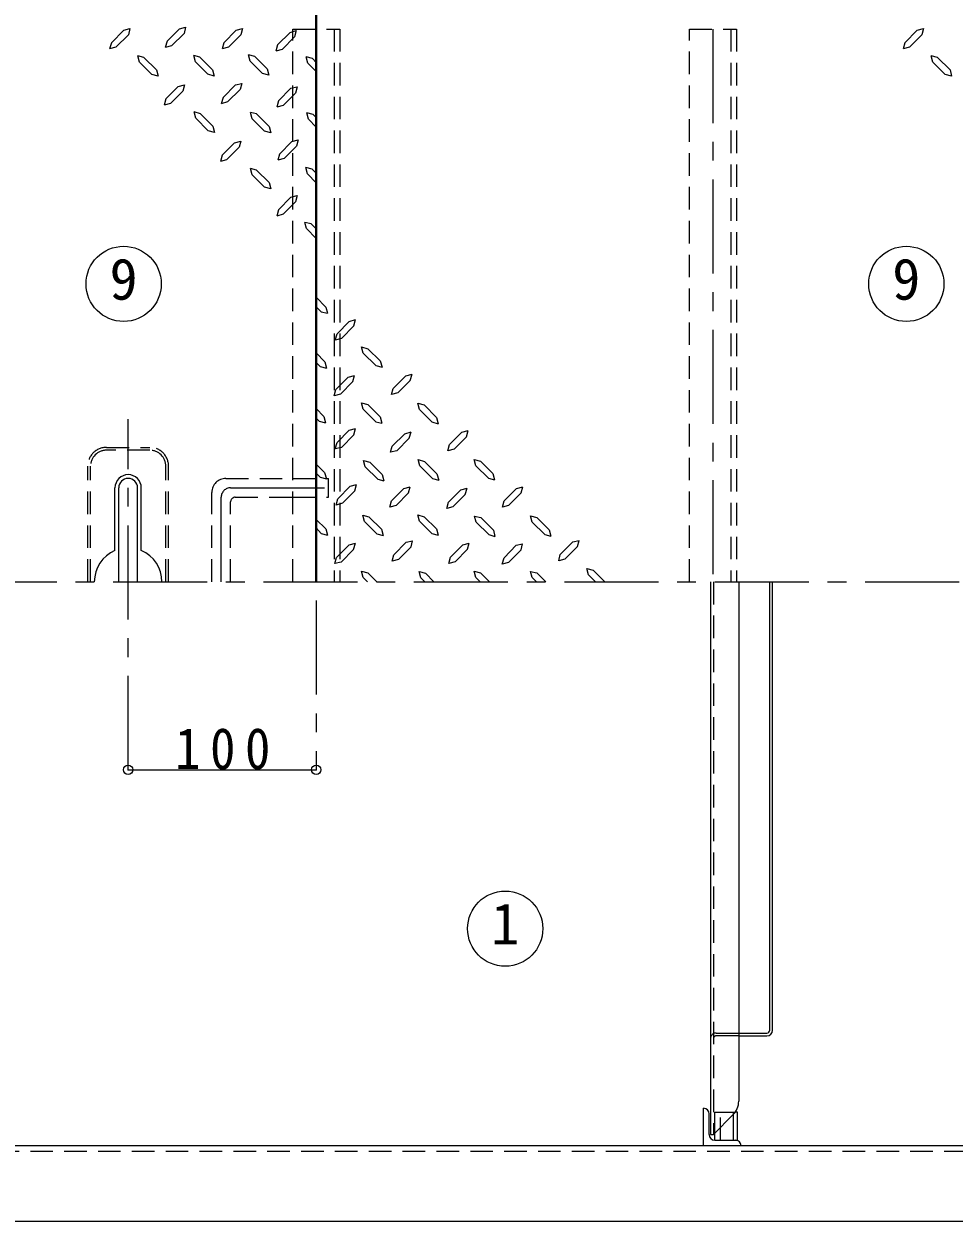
# Model space of a CAD drawing. Units: millimetres at full size, sheet at 1:10; details may follow other scales. Extents: x -2125 to 1925, y -1405 to 1405.
# Drawn here: x -699 to -205, y 435 to 1072 of the extents above; entities that cross this region are included whole.
import ezdxf
from ezdxf.enums import TextEntityAlignment as Align

# ---------------------------------------------------------------- set-up
doc = ezdxf.new("R2010")
doc.units = ezdxf.units.MM
doc.header["$LTSCALE"] = 10
doc.header["$PDMODE"] = 32
doc.header["$PDSIZE"] = 5
doc.linetypes.add('CHAIN1', pattern=[8, 5, -1, 1, -1])
doc.linetypes.add('DASHED1', pattern=[1.8, 1.2, -0.6])
doc.layers.add('0-A', color=4, linetype='Continuous', lineweight=9)
doc.styles.add('ＭＳ ゴシック', font='')
doc.styles.get('ＭＳ ゴシック').set_extended_font_data('MS Gothic')

msp = doc.modelspace()

# ---------------------------------------------------------------- linework, layer by layer
at = {"layer": '0-A', "color": 1, "lineweight": 40}
msp.add_line((-543.8, 775.02), (-543.8, 1109.02), dxfattribs=at)
at = {"layer": '0-A'}
for p, q in [((-616.51, 1069.12), (-613.25, 1070.06)), ((-613.25, 1070.06), (-614.09, 1066.7)), ((-652.73, 1061.77), (-646.12, 1068.49)), ((-650.32, 1059.35), (-643.7, 1065.97)), ((-646.12, 1068.49), (-642.86, 1069.33)), ((-642.86, 1069.33), (-643.7, 1065.97)), ((-623.12, 1062.5), (-616.51, 1069.12)), ((-620.71, 1060.09), (-614.09, 1066.7)), ((-592.88, 1061.77), (-586.27, 1068.49)), ((-590.36, 1059.35), (-583.85, 1065.97)), ((-586.27, 1068.49), (-582.91, 1069.33)), ((-582.91, 1069.33), (-583.85, 1065.97)), ((-564.32, 1060.61), (-557.71, 1067.23)), ((-561.91, 1058.2), (-555.29, 1064.81)), ((-557.71, 1067.23), (-554.45, 1068.17)), ((-554.45, 1068.17), (-555.29, 1064.81)), ((-230.73, 1061.77), (-224.12, 1068.49)), ((-228.32, 1059.35), (-221.7, 1065.97)), ((-224.12, 1068.49), (-220.86, 1069.33)), ((-220.86, 1069.33), (-221.7, 1065.97)), ((-652.73, 1061.77), (-653.68, 1058.51)), ((-650.32, 1059.35), (-653.68, 1058.51)), ((-623.12, 1062.5), (-624.07, 1059.14)), ((-620.71, 1060.09), (-624.07, 1059.14)), ((-592.88, 1061.77), (-593.72, 1058.51)), ((-590.36, 1059.35), (-593.72, 1058.51)), ((-564.32, 1060.61), (-565.27, 1057.25)), ((-561.91, 1058.2), (-565.27, 1057.25)), ((-230.73, 1061.77), (-231.68, 1058.51)), ((-228.32, 1059.35), (-231.68, 1058.51)), ((-635.41, 1053.89), (-638.66, 1054.84)), ((-637.82, 1051.48), (-638.66, 1054.84)), ((-637.82, 1051.48), (-631.21, 1044.86)), ((-635.41, 1053.89), (-628.69, 1047.28)), ((-605.59, 1054), (-608.95, 1054.94)), ((-608, 1051.58), (-608.95, 1054.94)), ((-608, 1051.58), (-601.39, 1044.97)), ((-605.59, 1054), (-598.97, 1047.38)), ((-576.5, 1054.42), (-579.76, 1055.36)), ((-578.92, 1052), (-579.76, 1055.36)), ((-578.92, 1052), (-572.3, 1045.39)), ((-576.5, 1054.42), (-569.78, 1047.8)), ((-545.84, 1053.37), (-549.2, 1054.21)), ((-548.26, 1050.85), (-549.2, 1054.21)), ((-548.26, 1050.85), (-543.8, 1046.39)), ((-545.84, 1053.37), (-543.8, 1051.32)), ((-213.41, 1053.89), (-216.66, 1054.84)), ((-215.82, 1051.48), (-216.66, 1054.84)), ((-215.82, 1051.48), (-209.21, 1044.86)), ((-213.41, 1053.89), (-206.69, 1047.28)), ((-627.85, 1044.02), (-631.21, 1044.86)), ((-628.69, 1047.28), (-627.85, 1044.02)), ((-598.03, 1044.02), (-601.39, 1044.97)), ((-598.97, 1047.38), (-598.03, 1044.02)), ((-568.94, 1044.44), (-572.3, 1045.39)), ((-569.78, 1047.8), (-568.94, 1044.44)), ((-205.85, 1044.02), (-209.21, 1044.86)), ((-206.69, 1047.28), (-205.85, 1044.02)), ((-593.3, 1032.68), (-586.69, 1039.3)), ((-557.29, 1037.51), (-553.93, 1038.35)), ((-553.93, 1038.35), (-554.87, 1034.99)), ((-623.75, 1031.84), (-624.7, 1028.48)), ((-621.34, 1029.43), (-614.72, 1036.04)), ((-593.3, 1032.68), (-594.25, 1029.32)), ((-590.89, 1030.27), (-584.27, 1036.88)), ((-563.9, 1030.79), (-557.29, 1037.51)), ((-561.38, 1028.38), (-554.87, 1034.99)), ((-621.34, 1029.43), (-624.7, 1028.48)), ((-590.89, 1030.27), (-594.25, 1029.32)), ((-563.9, 1030.79), (-564.74, 1027.54)), ((-561.38, 1028.38), (-564.74, 1027.54)), ((-607.79, 1021.55), (-608.74, 1024.91)), ((-605.38, 1023.97), (-608.74, 1024.91)), ((-607.79, 1021.55), (-601.28, 1014.94)), ((-605.38, 1023.97), (-598.76, 1017.35)), ((-575.45, 1023.86), (-578.71, 1024.7)), ((-577.87, 1021.34), (-578.71, 1024.7)), ((-577.87, 1021.34), (-571.25, 1014.73)), ((-575.45, 1023.86), (-568.73, 1017.14)), ((-547.94, 1021.03), (-548.78, 1024.39)), ((-545.42, 1023.55), (-548.78, 1024.39)), ((-547.94, 1021.03), (-543.8, 1016.88)), ((-545.42, 1023.55), (-543.8, 1021.92)), ((-597.92, 1013.99), (-601.28, 1014.94)), ((-598.76, 1017.35), (-597.92, 1013.99)), ((-567.89, 1013.89), (-571.25, 1014.73)), ((-568.73, 1017.14), (-567.89, 1013.89)), ((-593.83, 1001.92), (-587.21, 1008.53)), ((-591.41, 999.5), (-584.8, 1006.12)), ((-563.27, 1002.55), (-556.66, 1009.27)), ((-560.75, 1000.13), (-554.24, 1006.75)), ((-556.66, 1009.27), (-553.3, 1010.11)), ((-553.3, 1010.11), (-554.24, 1006.75)), ((-593.83, 1001.92), (-594.77, 998.56)), ((-563.27, 1002.55), (-564.11, 999.29)), ((-560.75, 1000.13), (-564.11, 999.29)), ((-591.41, 999.5), (-594.77, 998.56)), ((-575.45, 994.04), (-578.81, 994.88)), ((-577.87, 991.52), (-578.81, 994.88)), ((-575.45, 994.04), (-568.84, 987.43)), ((-548.36, 991.94), (-549.31, 995.3)), ((-545.95, 994.46), (-549.31, 995.3)), ((-545.95, 994.46), (-543.8, 992.31)), ((-577.87, 991.52), (-571.25, 985.01)), ((-568.84, 987.43), (-567.89, 984.07)), ((-548.36, 991.94), (-543.8, 987.19)), ((-567.89, 984.07), (-571.25, 985.01)), ((-563.9, 972.94), (-557.29, 979.55)), ((-561.38, 970.52), (-554.87, 977.14)), ((-557.29, 979.55), (-553.93, 980.5)), ((-553.93, 980.5), (-554.87, 977.14)), ((-563.9, 972.94), (-564.74, 969.58)), ((-561.38, 970.52), (-564.74, 969.58)), ((-548.89, 962.86), (-549.83, 966.22)), ((-546.47, 965.38), (-549.83, 966.22)), ((-548.89, 962.86), (-543.8, 957.56)), ((-546.47, 965.38), (-543.8, 962.7)), ((-538.7, 921.18), (-543.8, 926.47)), ((-541.12, 918.66), (-543.8, 921.34)), ((-541.12, 918.66), (-537.76, 917.82)), ((-538.7, 921.18), (-537.76, 917.82)), ((-526.21, 913.51), (-532.72, 906.9)), ((-523.69, 911.1), (-530.3, 904.48)), ((-526.21, 913.51), (-522.85, 914.46)), ((-523.69, 911.1), (-522.85, 914.46)), ((-533.66, 903.54), (-532.72, 906.9)), ((-530.3, 904.48), (-533.66, 903.54)), ((-519.7, 899.97), (-516.34, 899.02)), ((-518.75, 896.61), (-519.7, 899.97)), ((-509.72, 892.51), (-516.34, 899.02)), ((-539.23, 892.09), (-543.8, 896.84)), ((-541.64, 889.57), (-543.8, 891.73)), ((-539.23, 892.09), (-538.28, 888.73)), ((-512.14, 889.99), (-518.75, 896.61)), ((-509.72, 892.51), (-508.78, 889.15)), ((-541.64, 889.57), (-538.28, 888.73)), ((-512.14, 889.99), (-508.78, 889.15)), ((-496.18, 884.53), (-492.82, 885.48)), ((-493.76, 882.12), (-492.82, 885.48)), ((-526.84, 883.9), (-533.35, 877.29)), ((-524.32, 881.49), (-530.93, 874.77)), ((-526.84, 883.9), (-523.48, 884.74)), ((-524.32, 881.49), (-523.48, 884.74)), ((-496.18, 884.53), (-502.79, 877.92)), ((-493.76, 882.12), (-500.38, 875.5)), ((-534.29, 873.93), (-533.35, 877.29)), ((-530.93, 874.77), (-534.29, 873.93)), ((-539.65, 863.01), (-543.8, 867.16)), ((-519.7, 870.15), (-516.34, 869.31)), ((-518.86, 866.89), (-519.7, 870.15)), ((-512.14, 860.17), (-518.86, 866.89)), ((-509.72, 862.69), (-516.34, 869.31)), ((-489.67, 870.04), (-486.31, 869.1)), ((-488.83, 866.68), (-489.67, 870.04)), ((-482.21, 860.07), (-488.83, 866.68)), ((-479.8, 862.48), (-486.31, 869.1)), ((-542.17, 860.49), (-543.8, 862.12)), ((-542.17, 860.49), (-538.81, 859.65)), ((-539.65, 863.01), (-538.81, 859.65)), ((-512.14, 860.17), (-508.88, 859.33)), ((-509.72, 862.69), (-508.88, 859.33)), ((-482.21, 860.07), (-478.85, 859.12)), ((-479.8, 862.48), (-478.85, 859.12)), ((-526.21, 855.66), (-532.72, 849.04)), ((-523.69, 853.24), (-530.3, 846.52)), ((-526.21, 855.66), (-522.85, 856.5)), ((-523.69, 853.24), (-522.85, 856.5)), ((-496.7, 853.77), (-503.32, 847.15)), ((-496.7, 853.77), (-493.34, 854.71)), ((-494.29, 851.35), (-493.34, 854.71)), ((-466.25, 854.61), (-472.87, 847.99)), ((-466.25, 854.61), (-462.89, 855.55)), ((-463.84, 852.19), (-462.89, 855.55)), ((-533.66, 845.68), (-532.72, 849.04)), ((-494.29, 851.35), (-500.9, 844.74)), ((-530.3, 846.52), (-533.66, 845.68)), ((-539.33, 833.19), (-543.8, 837.65)), ((-518.65, 839.59), (-515.29, 838.65)), ((-517.81, 836.23), (-518.65, 839.59)), ((-511.09, 829.62), (-517.81, 836.23)), ((-508.67, 832.03), (-515.29, 838.65)), ((-489.56, 840.01), (-486.2, 839.07)), ((-488.62, 836.65), (-489.56, 840.01)), ((-482, 830.04), (-488.62, 836.65)), ((-479.59, 832.45), (-486.2, 839.07)), ((-459.74, 840.01), (-456.38, 839.17)), ((-458.9, 836.76), (-459.74, 840.01)), ((-452.18, 830.14), (-458.9, 836.76)), ((-449.77, 832.56), (-456.38, 839.17)), ((-541.75, 830.67), (-543.8, 832.72)), ((-541.75, 830.67), (-538.39, 829.83)), ((-539.33, 833.19), (-538.39, 829.83)), ((-511.09, 829.62), (-507.83, 828.67)), ((-508.67, 832.03), (-507.83, 828.67)), ((-482, 830.04), (-478.64, 829.09)), ((-479.59, 832.45), (-478.64, 829.09)), ((-452.18, 830.14), (-448.93, 829.2)), ((-449.77, 832.56), (-448.93, 829.2)), ((-525.68, 825.84), (-532.3, 819.22)), ((-523.27, 823.42), (-529.88, 816.81)), ((-525.68, 825.84), (-522.32, 826.78)), ((-523.27, 823.42), (-522.32, 826.78)), ((-497.23, 824.68), (-503.74, 818.07)), ((-494.71, 822.27), (-501.32, 815.55)), ((-497.23, 824.68), (-493.87, 825.52)), ((-494.71, 822.27), (-493.87, 825.52)), ((-466.88, 823.95), (-473.5, 817.33)), ((-464.47, 821.53), (-471.08, 814.92)), ((-466.88, 823.95), (-463.52, 824.89)), ((-464.47, 821.53), (-463.52, 824.89)), ((-437.27, 824.68), (-443.89, 818.07)), ((-434.86, 822.27), (-441.47, 815.55)), ((-437.27, 824.68), (-433.91, 825.52)), ((-434.86, 822.27), (-433.91, 825.52)), ((-533.14, 815.86), (-532.3, 819.22)), ((-529.88, 816.81), (-533.14, 815.86)), ((-504.68, 814.71), (-503.74, 818.07)), ((-501.32, 815.55), (-504.68, 814.71)), ((-474.34, 813.97), (-473.5, 817.33)), ((-444.73, 814.71), (-443.89, 818.07)), ((-441.47, 815.55), (-444.73, 814.71)), ((-519.07, 810.4), (-515.71, 809.56)), ((-518.12, 807.15), (-519.07, 810.4)), ((-509.09, 802.95), (-515.71, 809.56)), ((-489.67, 810.61), (-486.31, 809.67)), ((-488.83, 807.25), (-489.67, 810.61)), ((-479.8, 803.16), (-486.31, 809.67)), ((-471.08, 814.92), (-474.34, 813.97)), ((-459.53, 809.98), (-456.17, 809.14)), ((-458.69, 806.73), (-459.53, 809.98)), ((-449.56, 802.53), (-456.17, 809.14)), ((-419.84, 802.63), (-426.46, 809.25)), ((-538.7, 803.16), (-543.8, 808.25)), ((-541.12, 800.64), (-543.8, 803.7)), ((-538.7, 803.16), (-537.76, 799.8)), ((-511.51, 800.53), (-518.12, 807.15)), ((-509.09, 802.95), (-508.15, 799.59)), ((-482.21, 800.64), (-488.83, 807.25)), ((-479.8, 803.16), (-478.85, 799.8)), ((-451.97, 800.11), (-458.69, 806.73)), ((-449.56, 802.53), (-448.72, 799.17)), ((-422.26, 800.11), (-428.87, 806.83)), ((-419.84, 802.63), (-419, 799.27)), ((-541.12, 800.64), (-537.76, 799.8)), ((-511.51, 800.53), (-508.15, 799.59)), ((-495.86, 796.02), (-502.48, 789.4)), ((-495.86, 796.02), (-492.5, 796.86)), ((-493.34, 793.6), (-492.5, 796.86)), ((-482.21, 800.64), (-478.85, 799.8)), ((-451.97, 800.11), (-448.72, 799.17)), ((-422.26, 800.11), (-419, 799.27)), ((-407.35, 796.23), (-413.96, 789.61)), ((-407.35, 796.23), (-403.99, 797.07)), ((-404.83, 793.81), (-403.99, 797.07)), ((-526.31, 794.65), (-532.93, 788.04)), ((-523.9, 792.24), (-530.51, 785.52)), ((-526.31, 794.65), (-522.95, 795.49)), ((-523.9, 792.24), (-522.95, 795.49)), ((-493.34, 793.6), (-500.06, 786.88)), ((-465.73, 794.76), (-472.34, 788.14)), ((-463.31, 792.34), (-469.93, 785.62)), ((-465.73, 794.76), (-462.37, 795.6)), ((-463.31, 792.34), (-462.37, 795.6)), ((-437.38, 794.44), (-443.89, 787.83)), ((-437.38, 794.44), (-434.02, 795.28)), ((-434.86, 792.03), (-434.02, 795.28)), ((-414.8, 786.25), (-413.96, 789.61)), ((-404.83, 793.81), (-411.55, 787.09)), ((-533.87, 784.68), (-532.93, 788.04)), ((-530.51, 785.52), (-533.87, 784.68)), ((-503.32, 786.04), (-502.48, 789.4)), ((-500.06, 786.88), (-503.32, 786.04)), ((-411.55, 787.09), (-414.8, 786.25)), ((-519.7, 780.69), (-516.34, 779.74)), ((-518.75, 777.33), (-519.7, 780.69)), ((-516.44, 775.02), (-518.75, 777.33)), ((-511.61, 775.02), (-516.34, 779.74)), ((-489.04, 780.48), (-485.68, 779.64)), ((-488.2, 777.22), (-489.04, 780.48)), ((-485.99, 775.02), (-488.2, 777.22)), ((-481.24, 775.02), (-485.68, 779.64)), ((-459.74, 780.69), (-456.38, 779.74)), ((-458.9, 777.33), (-459.74, 780.69)), ((-456.59, 775.02), (-458.9, 777.33)), ((-451.66, 775.02), (-456.38, 779.74)), ((-421.73, 775.02), (-426.46, 779.74)), ((-395.17, 775.02), (-398.95, 778.8)), ((-390.19, 775.02), (-396.53, 781.21)), ((-302.55, 536.52), (-302.55, 775.02)), ((-301.05, 536.52), (-301.05, 775.02)), ((-643.8, 675.02), (-543.8, 675.02)), ((-319.05, 535.02), (-304.05, 535.02)), ((-319.05, 533.52), (-304.05, 533.52))]:
    msp.add_line(p, q, dxfattribs=at)
at = {"layer": '0-A', "color": 7, "linetype": 'DASHED1', "lineweight": 18}
for p, q in [((-556.3, 1069.02), (-531.3, 1069.02)), ((-556.3, 775.02), (-556.3, 1069.02)), ((-531.3, 1069.02), (-531.3, 775.02)), ((-345.3, 1069.02), (-320.3, 1069.02)), ((-345.3, 775.02), (-345.3, 1069.02)), ((-320.3, 1069.02), (-320.3, 775.02)), ((-655.3, 846.52), (-632.3, 846.52)), ((-632.3, 845.02), (-655.3, 845.02)), ((-665.3, 775.02), (-665.3, 836.52)), ((-663.8, 775.02), (-663.8, 836.52)), ((-623.8, 775.02), (-623.8, 836.52)), ((-622.3, 775.02), (-622.3, 836.52)), ((-591.8, 830.02), (-556.3, 830.02)), ((-599.3, 775.02), (-599.3, 822.52)), ((-589.3, 775.02), (-589.3, 817.52)), ((-586.8, 820.02), (-556.3, 820.02)), ((-332.55, 775.02), (-332.55, 481.02)), ((270.2, 472.02), (-935.8, 472.02))]:
    msp.add_line(p, q, dxfattribs=at)
at = {"layer": '0-A', "linetype": 'DASHED1'}
for p, q in [((-534.3, 1069.02), (-534.3, 775.02)), ((-323.3, 1069.02), (-323.3, 775.02)), ((-556.3, 830.02), (-537.3, 830.02)), ((-537.3, 820.02), (-537.3, 830.02)), ((-556.3, 820.02), (-537.3, 820.02)), ((-331.05, 535.02), (-319.05, 535.02)), ((-319.05, 533.52), (-331.05, 533.52)), ((-328.8, 478.02), (-328.8, 493.02)), ((-321.8, 491.84), (-321.8, 493.02))]:
    msp.add_line(p, q, dxfattribs=at)
at = {"layer": '0-A', "linetype": 'CHAIN1'}
for p, q in [((-332.8, 1069.02), (-332.8, 775.02)), ((-643.8, 675.02), (-643.8, 861.52)), ((-589.3, 825.02), (-537.3, 825.02)), ((-594.3, 775.02), (-594.3, 820.02)), ((-1211.8, 775.02), (707.2, 775.02)), ((-543.8, 765.02), (-543.8, 675.02))]:
    msp.add_line(p, q, dxfattribs=at)
at = {"layer": '0-A', "color": 5, "lineweight": 25}
for p, q in [((-650.8, 791.6), (-650.8, 825.02)), ((-636.8, 791.6), (-636.8, 825.02)), ((-334.05, 775.02), (-334.05, 481.02)), ((-319.05, 775.02), (-319.05, 498.73)), ((-321.95, 491.68), (-332.55, 481.02)), ((-334.05, 481.02), (-332.55, 481.02)), ((267.2, 475.02), (-932.8, 475.02)), ((-952.8, 435.02), (287.2, 435.02))]:
    msp.add_line(p, q, dxfattribs=at)
at = {"layer": '0-A', "color": 7, "lineweight": 18}
for p, q in [((-648.8, 775.02), (-648.8, 825.02)), ((-638.8, 775.02), (-638.8, 825.02)), ((-337.8, 475.02), (-337.8, 495.02)), ((-334.8, 481.02), (-334.8, 492.02)), ((-321.8, 478.02), (-321.8, 491.84)), ((-319.65, 493.02), (-320.84, 493.02)), ((-319.65, 478.02), (-319.65, 493.02)), ((-331.8, 478.02), (-331.8, 481.77)), ((-331.8, 478.02), (-319.65, 478.02))]:
    msp.add_line(p, q, dxfattribs=at)
at = {"layer": '0-A'}
for points in [[(-623.75, 1031.84), (-617.14, 1038.46), (-613.88, 1039.4), (-614.72, 1036.04)], [(-586.69, 1039.3), (-583.33, 1040.14), (-584.27, 1036.88)], [(-587.21, 1008.53), (-583.85, 1009.37), (-584.8, 1006.12)], [(-500.38, 875.5), (-503.74, 874.66), (-502.79, 877.92)], [(-500.9, 844.74), (-504.26, 843.9), (-503.32, 847.15)], [(-463.84, 852.19), (-470.45, 845.58), (-473.71, 844.63), (-472.87, 847.99)], [(-428.87, 806.83), (-429.82, 810.09), (-426.46, 809.25)], [(-434.86, 792.03), (-441.47, 785.31), (-444.83, 784.47), (-443.89, 787.83)], [(-469.93, 785.62), (-473.18, 784.78), (-472.34, 788.14)], [(-426.56, 775.02), (-428.87, 777.33), (-429.82, 780.58), (-426.46, 779.74)], [(-398.95, 778.8), (-399.89, 782.16), (-396.53, 781.21)]]:
    msp.add_lwpolyline(points, dxfattribs=at)
at = {"layer": '0-A', "linetype": 'DASHED1'}
msp.add_lwpolyline([(-331.8, 481.77), (-331.8, 493.02), (-320.84, 493.02)], dxfattribs=at)
at = {"layer": '0-A', "color": 7, "lineweight": 18}
for centre in [(-646.21, 933.47), (-229.92, 933.47), (-443.24, 590.54)]:
    msp.add_circle(centre, 20, dxfattribs=at)
at = {"layer": '0-A', "color": 7, "linetype": 'DASHED1', "lineweight": 18}
for centre, radius, start, end in [((-655.3, 836.52), 10, 90, 180), ((-655.3, 836.52), 8.5, 90, 180), ((-632.3, 836.52), 10, 0, 90), ((-632.3, 836.52), 8.5, 0, 90), ((-591.8, 822.52), 7.5, 90, 180), ((-586.8, 817.52), 2.5, 90, 180)]:
    msp.add_arc(centre, radius, start, end, dxfattribs=at)
at = {"layer": '0-A', "color": 5, "lineweight": 25}
for centre, radius, start, end in [((-643.8, 825.02), 7, 0, 180), ((-643.8, 775.02), 18, 112.88538, 180), ((-643.8, 775.02), 18, 0, 67.11462), ((-329.05, 498.73), 10, 315.18818, 0)]:
    msp.add_arc(centre, radius, start, end, dxfattribs=at)
at = {"layer": '0-A', "color": 7, "lineweight": 18}
for centre, radius, start, end in [((-643.8, 825.02), 5, 0, 180), ((-337.8, 492.02), 3, 0, 90), ((-331.8, 481.02), 3, 180, 270), ((-320.8, 475.02), 3, 0, 90)]:
    msp.add_arc(centre, radius, start, end, dxfattribs=at)
at = {"layer": '0-A', "linetype": 'CHAIN1'}
msp.add_arc((-589.3, 820.02), 5, 90, 180, dxfattribs=at)
at = {"layer": '0-A', "linetype": 'DASHED1'}
for radius, start in [(3, 90.00252), (1.5, 90)]:
    msp.add_arc((-331.05, 532.02), radius, start, 180, dxfattribs=at)
at = {"layer": '0-A'}
for radius in [1.5, 3]:
    msp.add_arc((-304.05, 536.52), radius, 270, 0, dxfattribs=at)
for p in [(-643.8, 675.02), (-543.8, 675.02)]:
    msp.add_point(p, dxfattribs=at)

# ---------------------------------------------------------------- texts
at = {"layer": '0-A', "color": 7, "style": 'ＭＳ ゴシック'}
for s, p in [('9', (-653.71, 918.47)), ('9', (-237.42, 918.47)), ('1', (-450.74, 575.54))]:
    msp.add_text(s, height=21.99, dxfattribs=at).set_placement(p, align=Align.BOTTOM_LEFT)
at = {"layer": '0-A', "color": 7, "insert": (-618.8, 675.02), "char_height": 21.99, "attachment_point": 7, "style": 'ＭＳ ゴシック'}
msp.add_mtext('\\T1.38;\\W0.9;100', dxfattribs=at)

doc.saveas('drawing.dxf')
